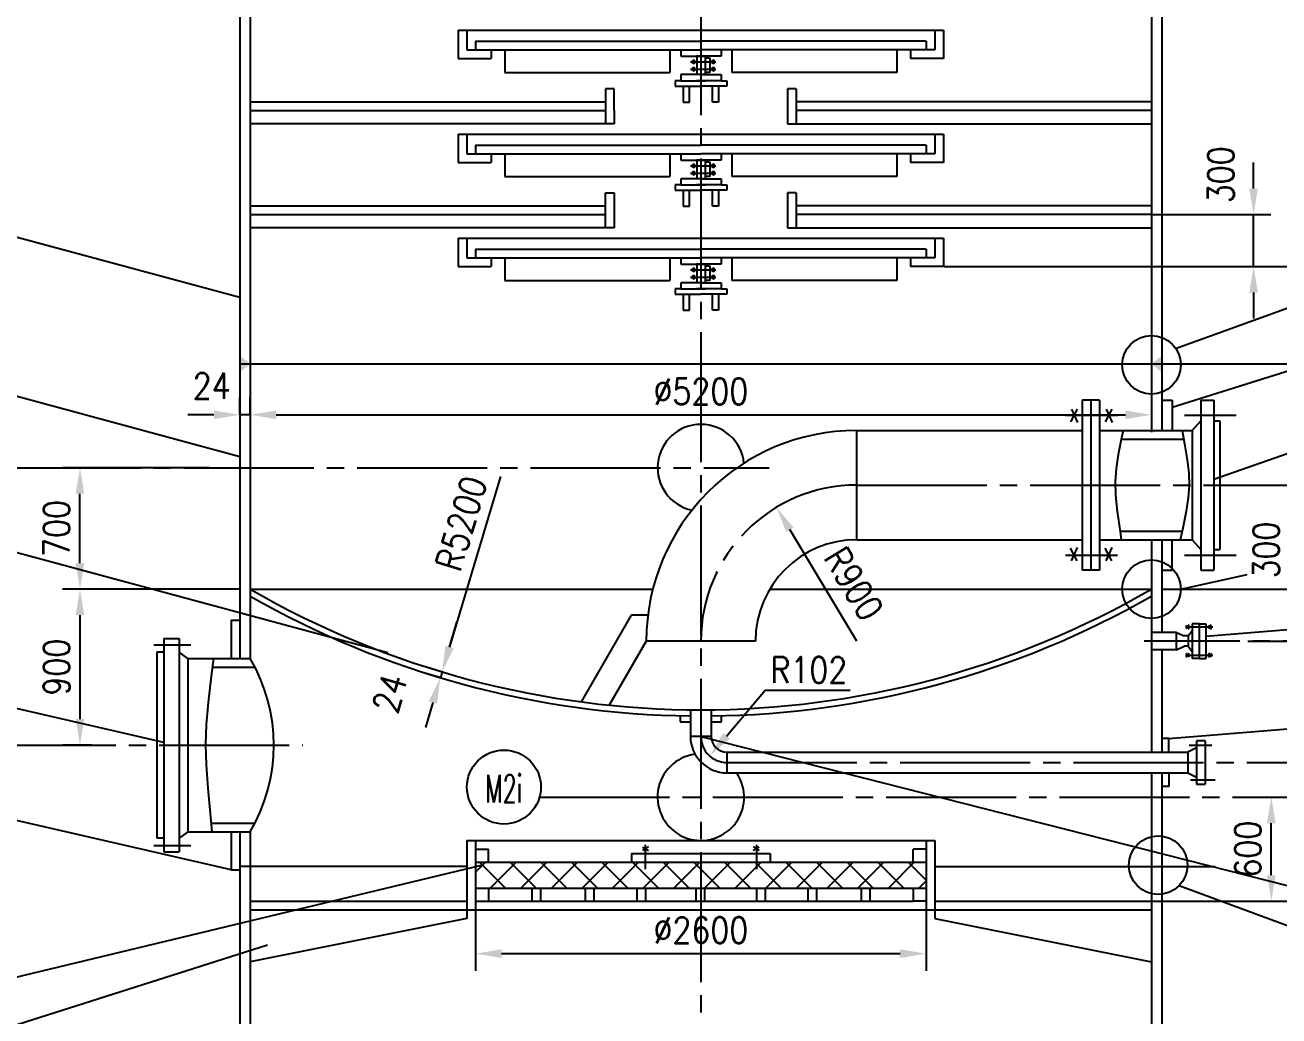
# Model space of a CAD drawing. Extents: x -42 to 819, y -365 to 844.
# Drawn here: x 81.9 to 226.6, y 363.4 to 477.7 of the extents above; entities that cross this region are included whole.
import ezdxf
from ezdxf.enums import TextEntityAlignment as Align

# ---------------------------------------------------------------- set-up
doc = ezdxf.new("R2010")
doc.units = 0
doc.header["$MEASUREMENT"] = 0
doc.linetypes.add('CENTER', pattern=[20, 15, -1.5, 2, -1.5])
doc.layers.get('0').update_dxf_attribs({"linetype": 'CONTINUOUS'})
doc.layers.get('DEFPOINTS').update_dxf_attribs({"linetype": 'CONTINUOUS'})
for name, color, linetype in [('1', 2, 'CONTINUOUS'), ('2', 1, 'CONTINUOUS'), ('3', 3, 'CENTER'), ('DIM', 4, 'CONTINUOUS')]:
    doc.layers.add(name, color=color, linetype=linetype)
doc.styles.add('SBHZ', font='ROMANS', dxfattribs={"width": 0.85, "bigfont": 'SBTXT'})
doc.dimstyles.get("Standard").update_dxf_attribs({"dimtxt": 3, "dimasz": 3, "dimexe": 2, "dimexo": 0.0625, "dimgap": 1.2, "dimtad": 1, "dimdec": 4, "dimzin": 0, "dimdsep": 46, "dimtxsty": 'SBHZ', "dimcen": 0.09, "dimadec": 0, "dimazin": 0, "dimtfac": 1, "dimtdec": 4, "dimtmove": 2, "dimatfit": 3, "dimfxl": 0, "dimtolj": 1, "dimtzin": 0, "dimarcsym": 0})

# ---------------------------------------------------------------- blocks, each defined once
blk = doc.blocks.new('*D128')
at = {"color": 0, "linetype": 'ByBlock'}
for p, q in [((147.04, 735.5), (259.54, 735.5)), ((257.54, -209.76), (257.54, 732.5)), ((191.42, -212.76), (259.54, -212.76))]:
    blk.add_line(p, q, dxfattribs=at)
for points in [[(257.04, 732.5), (258.04, 732.5), (257.54, 735.5)], [(257.04, -209.76), (258.04, -209.76), (257.54, -212.76)]]:
    blk.add_solid(points, dxfattribs=at)
at = {"layer": 'DEFPOINTS', "color": 0, "linetype": 'ByBlock'}
for p in [(146.97, 735.5), (257.54, 735.5), (191.36, -212.76)]:
    blk.add_point(p, dxfattribs=at)
at = {"color": 0, "linetype": 'ByBlock', "insert": (254.84, 261.37), "char_height": 3, "attachment_point": 5, "rotation": 90, "style": 'SBHZ'}
blk.add_mtext('\\A1;~68300', dxfattribs=at)
blk = doc.blocks.new('*D74')
at = {"color": 0, "linetype": 'ByBlock'}
for p, q in [((267.62, 637.01), (330.8, 637.01)), ((328.8, -180.54), (328.8, 634.01)), ((267.62, -183.54), (330.8, -183.54))]:
    blk.add_line(p, q, dxfattribs=at)
for points in [[(328.3, 634.01), (329.3, 634.01), (328.8, 637.01)], [(328.3, -180.54), (329.3, -180.54), (328.8, -183.54)]]:
    blk.add_solid(points, dxfattribs=at)
at = {"layer": 'DEFPOINTS', "color": 0, "linetype": 'ByBlock'}
for p in [(267.56, 637.01), (328.8, 637.01), (267.56, -183.54)]:
    blk.add_point(p, dxfattribs=at)
at = {"color": 0, "linetype": 'ByBlock', "insert": (326.1, 226.74), "char_height": 3, "attachment_point": 5, "rotation": 90, "style": 'SBHZ'}
blk.add_mtext('\\A1;62100', dxfattribs=at)
blk = doc.blocks.new('*D102')
at = {"color": 0, "linetype": 'ByBlock'}
for p, q in [((99.57, 237.36), (99.57, 233.39)), ((203.57, 237.36), (203.57, 233.39)), ((102.57, 235.39), (200.57, 235.39))]:
    blk.add_line(p, q, dxfattribs=at)
for points in [[(102.57, 235.89), (102.57, 234.89), (99.57, 235.39)], [(200.57, 235.89), (200.57, 234.89), (203.57, 235.39)]]:
    blk.add_solid(points, dxfattribs=at)
at = {"layer": 'DEFPOINTS', "color": 0, "linetype": 'ByBlock'}
for p in [(99.57, 237.42), (203.57, 237.42), (203.57, 235.39)]:
    blk.add_point(p, dxfattribs=at)
at = {"color": 0, "linetype": 'ByBlock', "insert": (151.57, 238.09), "char_height": 3, "attachment_point": 5, "style": 'SBHZ'}
blk.add_mtext('\\A1;∅5200', dxfattribs=at)
blk = doc.blocks.new('*D104')
at = {"color": 0, "linetype": 'ByBlock'}
for p, q in [((125.57, 375.54), (125.57, 368.55)), ((177.57, 375.54), (177.57, 368.55)), ((128.57, 370.55), (174.57, 370.55))]:
    blk.add_line(p, q, dxfattribs=at)
for points in [[(128.57, 371.05), (128.57, 370.05), (125.57, 370.55)], [(174.57, 371.05), (174.57, 370.05), (177.57, 370.55)]]:
    blk.add_solid(points, dxfattribs=at)
at = {"layer": 'DEFPOINTS', "color": 0, "linetype": 'ByBlock'}
for p in [(125.57, 375.6), (177.57, 375.6), (177.57, 370.55)]:
    blk.add_point(p, dxfattribs=at)
at = {"color": 0, "linetype": 'ByBlock', "insert": (151.57, 373.25), "char_height": 3, "attachment_point": 5, "style": 'SBHZ'}
blk.add_mtext('\\A1;∅2600', dxfattribs=at)
blk = doc.blocks.new('*D67')
at = {"color": 0, "linetype": 'ByBlock'}
for p, q in [((157.66, 365.81), (140.7, 365.81)), ((142.7, 354.81), (142.7, 362.81)), ((161.04, 351.81), (140.7, 351.81))]:
    blk.add_line(p, q, dxfattribs=at)
for points in [[(142.2, 362.81), (143.2, 362.81), (142.7, 365.81)], [(142.2, 354.81), (143.2, 354.81), (142.7, 351.81)]]:
    blk.add_solid(points, dxfattribs=at)
at = {"layer": 'DEFPOINTS', "color": 0, "linetype": 'ByBlock'}
for p in [(142.7, 365.81), (157.72, 365.81), (161.1, 351.81)]:
    blk.add_point(p, dxfattribs=at)
at = {"color": 0, "linetype": 'ByBlock', "insert": (140, 358.81), "char_height": 3, "attachment_point": 5, "rotation": 90, "style": 'SBHZ'}
blk.add_mtext('\\A1;700', dxfattribs=at)
blk = doc.blocks.new('*D66')
at = {"color": 0, "linetype": 'ByBlock'}
for p, q in [((161.1, 351.81), (140.7, 351.81)), ((142.7, 348.81), (142.7, 336.81)), ((144.07, 333.81), (140.7, 333.81))]:
    blk.add_line(p, q, dxfattribs=at)
for points in [[(142.2, 348.81), (143.2, 348.81), (142.7, 351.81)], [(142.2, 336.81), (143.2, 336.81), (142.7, 333.81)]]:
    blk.add_solid(points, dxfattribs=at)
at = {"layer": 'DEFPOINTS', "color": 0, "linetype": 'ByBlock'}
for p in [(161.16, 351.81), (142.7, 333.81), (144.13, 333.81)]:
    blk.add_point(p, dxfattribs=at)
at = {"color": 0, "linetype": 'ByBlock', "insert": (140, 342.81), "char_height": 3, "attachment_point": 5, "rotation": 90, "style": 'SBHZ'}
blk.add_mtext('\\A1;900', dxfattribs=at)
blk = doc.blocks.new('*D100')
at = {"color": 0, "linetype": 'ByBlock'}
for p, q in [((122.56, 405.92), (123.42, 408.8)), ((121.44, 402.4), (119.58, 402.95)), ((121.64, 403.07), (119.78, 403.62)), ((121.7, 403.05), (121.5, 402.38)), ((121.7, 403.05), (121.5, 402.38)), ((120.64, 399.51), (119.77, 396.63))]:
    blk.add_line(p, q, dxfattribs=at)
for points in [[(122.08, 406.07), (123.04, 405.78), (121.7, 403.05)], [(120.16, 399.65), (121.11, 399.36), (121.5, 402.38)]]:
    blk.add_solid(points, dxfattribs=at)
at = {"layer": 'DEFPOINTS', "color": 0, "linetype": 'ByBlock'}
for p in [(121.5, 402.38), (121.5, 402.38), (121.7, 403.05)]:
    blk.add_point(p, dxfattribs=at)
at = {"color": 0, "linetype": 'ByBlock', "insert": (115.68, 400.57), "char_height": 3, "attachment_point": 5, "rotation": 73.3082, "style": 'SBHZ'}
blk.add_mtext('\\A1;24', dxfattribs=at)
blk = doc.blocks.new('*D103')
at = {"color": 0, "linetype": 'ByBlock'}
for p, q in [((98.37, 432.77), (98.37, 434.71)), ((99.57, 432.77), (99.57, 434.71)), ((95.37, 432.71), (92.37, 432.71)), ((99.57, 432.71), (98.37, 432.71)), ((99.57, 432.71), (98.37, 432.71)), ((102.57, 432.71), (105.57, 432.71))]:
    blk.add_line(p, q, dxfattribs=at)
for points in [[(95.37, 433.21), (95.37, 432.21), (98.37, 432.71)], [(102.57, 433.21), (102.57, 432.21), (99.57, 432.71)]]:
    blk.add_solid(points, dxfattribs=at)
at = {"layer": 'DEFPOINTS', "color": 0, "linetype": 'ByBlock'}
for p in [(98.37, 432.71), (98.37, 432.71), (99.57, 432.71)]:
    blk.add_point(p, dxfattribs=at)
at = {"color": 0, "linetype": 'ByBlock', "insert": (95.11, 436.03), "char_height": 3, "attachment_point": 5, "style": 'SBHZ'}
blk.add_mtext('\\A1;24', dxfattribs=at)
blk = doc.blocks.new('*D73')
at = {"color": 0, "linetype": 'ByBlock'}
for p, q in [((204.83, 697.8), (260.08, 697.8)), ((258.08, 441.6), (258.08, 694.8)), ((204.83, 438.6), (260.08, 438.6))]:
    blk.add_line(p, q, dxfattribs=at)
for points in [[(257.58, 694.8), (258.58, 694.8), (258.08, 697.8)], [(257.58, 441.6), (258.58, 441.6), (258.08, 438.6)]]:
    blk.add_solid(points, dxfattribs=at)
at = {"layer": 'DEFPOINTS', "color": 0, "linetype": 'ByBlock'}
for p in [(204.77, 697.8), (258.08, 697.8), (204.77, 438.6)]:
    blk.add_point(p, dxfattribs=at)
at = {"color": 0, "linetype": 'ByBlock', "insert": (254.59, 568.2), "char_height": 3, "attachment_point": 5, "rotation": 90, "style": 'SBHZ'}
blk.add_mtext('\\A1;13000 (t=12)', dxfattribs=at)
blk = doc.blocks.new('*D126')
at = {"color": 0, "linetype": 'ByBlock'}
for p, q in [((177.12, 641.8), (216.92, 641.8)), ((214.92, 452.8), (214.92, 638.8)), ((164.32, 449.8), (216.92, 449.8))]:
    blk.add_line(p, q, dxfattribs=at)
for points in [[(214.42, 638.8), (215.42, 638.8), (214.92, 641.8)], [(214.42, 452.8), (215.42, 452.8), (214.92, 449.8)]]:
    blk.add_solid(points, dxfattribs=at)
at = {"layer": 'DEFPOINTS', "color": 0, "linetype": 'ByBlock'}
for p in [(177.06, 641.8), (214.92, 641.8), (164.26, 449.8)]:
    blk.add_point(p, dxfattribs=at)
at = {"color": 0, "linetype": 'ByBlock', "insert": (211.44, 545.8), "char_height": 3, "attachment_point": 5, "rotation": 90, "style": 'SBHZ'}
blk.add_mtext('\\A1;32X300(=9600)', dxfattribs=at)
blk = doc.blocks.new('*D101')
at = {"color": 0, "linetype": 'ByBlock'}
for p, q in [((204.89, 438.6), (260.08, 438.6)), ((258.08, 435.6), (258.08, 383.6)), ((247.28, 380.6), (260.08, 380.6))]:
    blk.add_line(p, q, dxfattribs=at)
for points in [[(257.58, 435.6), (258.58, 435.6), (258.08, 438.6)], [(257.58, 383.6), (258.58, 383.6), (258.08, 380.6)]]:
    blk.add_solid(points, dxfattribs=at)
at = {"layer": 'DEFPOINTS', "color": 0, "linetype": 'ByBlock'}
for p in [(204.83, 438.6), (247.21, 380.6), (258.08, 380.6)]:
    blk.add_point(p, dxfattribs=at)
at = {"color": 0, "linetype": 'ByBlock', "insert": (254.59, 409.6), "char_height": 3, "attachment_point": 5, "rotation": 90, "style": 'SBHZ'}
blk.add_mtext('\\A1;2900 (t=24)', dxfattribs=at)
blk = doc.blocks.new('*D68')
at = {"color": 0, "linetype": 'ByBlock'}
for p, q in [((267.62, 377.81), (295.02, 377.81)), ((293.02, 374.81), (293.02, 366.81)), ((274.32, 363.81), (295.02, 363.81))]:
    blk.add_line(p, q, dxfattribs=at)
for points in [[(292.52, 374.81), (293.52, 374.81), (293.02, 377.81)], [(292.52, 366.81), (293.52, 366.81), (293.02, 363.81)]]:
    blk.add_solid(points, dxfattribs=at)
at = {"layer": 'DEFPOINTS', "color": 0, "linetype": 'ByBlock'}
for p in [(267.56, 377.81), (274.26, 363.81), (293.02, 363.81)]:
    blk.add_point(p, dxfattribs=at)
at = {"color": 0, "linetype": 'ByBlock', "insert": (290.32, 370.81), "char_height": 3, "attachment_point": 5, "rotation": 90, "style": 'SBHZ'}
blk.add_mtext('\\A1;700', dxfattribs=at)
blk = doc.blocks.new('*D63')
at = {"color": 0, "linetype": 'ByBlock'}
blk.add_line((232.36, 345.81), (224.63, 358.67), dxfattribs=at)
blk.add_solid([(225.06, 358.93), (224.2, 358.41), (223.09, 361.24)], dxfattribs=at)
at = {"layer": 'DEFPOINTS', "color": 0, "linetype": 'ByBlock'}
for p in [(223.09, 361.24), (232.36, 345.81)]:
    blk.add_point(p, dxfattribs=at)
at = {"color": 0, "linetype": 'ByBlock', "insert": (232.01, 352.44), "char_height": 3, "attachment_point": 5, "rotation": 301.0104, "style": 'SBHZ'}
blk.add_mtext('\\A1;R900', dxfattribs=at)
blk = doc.blocks.new('*D65')
at = {"color": 0, "linetype": 'ByBlock'}
for p, q in [((277.24, 327.81), (282.2, 327.81)), ((280.2, 318.81), (280.2, 324.81)), ((267.62, 315.81), (282.2, 315.81))]:
    blk.add_line(p, q, dxfattribs=at)
for points in [[(279.7, 324.81), (280.7, 324.81), (280.2, 327.81)], [(279.7, 318.81), (280.7, 318.81), (280.2, 315.81)]]:
    blk.add_solid(points, dxfattribs=at)
at = {"layer": 'DEFPOINTS', "color": 0, "linetype": 'ByBlock'}
for p in [(277.18, 327.81), (280.2, 327.81), (267.56, 315.81)]:
    blk.add_point(p, dxfattribs=at)
at = {"color": 0, "linetype": 'ByBlock', "insert": (277.5, 321.81), "char_height": 3, "attachment_point": 5, "rotation": 90, "style": 'SBHZ'}
blk.add_mtext('\\A1;600', dxfattribs=at)
blk = doc.blocks.new('*D59')
at = {"color": 0, "linetype": 'ByBlock'}
for p, q in [((289.67, 331.81), (295.02, 331.81)), ((293.02, 318.81), (293.02, 328.81)), ((267.62, 315.81), (295.02, 315.81))]:
    blk.add_line(p, q, dxfattribs=at)
for points in [[(292.52, 328.81), (293.52, 328.81), (293.02, 331.81)], [(292.52, 318.81), (293.52, 318.81), (293.02, 315.81)]]:
    blk.add_solid(points, dxfattribs=at)
at = {"layer": 'DEFPOINTS', "color": 0, "linetype": 'ByBlock'}
for p in [(289.61, 331.81), (293.02, 331.81), (267.56, 315.81)]:
    blk.add_point(p, dxfattribs=at)
at = {"color": 0, "linetype": 'ByBlock', "insert": (290.32, 323.81), "char_height": 3, "attachment_point": 5, "rotation": 90, "style": 'SBHZ'}
blk.add_mtext('\\A1;800', dxfattribs=at)
blk = doc.blocks.new('*D58')
at = {"color": 0, "linetype": 'ByBlock'}
for p, q in [((266.42, 315.81), (295.02, 315.81)), ((293.02, 302.81), (293.02, 312.81)), ((267.62, 299.81), (295.02, 299.81))]:
    blk.add_line(p, q, dxfattribs=at)
for points in [[(292.52, 312.81), (293.52, 312.81), (293.02, 315.81)], [(292.52, 302.81), (293.52, 302.81), (293.02, 299.81)]]:
    blk.add_solid(points, dxfattribs=at)
at = {"layer": 'DEFPOINTS', "color": 0, "linetype": 'ByBlock'}
for p in [(266.36, 315.81), (293.02, 315.81), (267.56, 299.81)]:
    blk.add_point(p, dxfattribs=at)
at = {"color": 0, "linetype": 'ByBlock', "insert": (290.32, 307.81), "char_height": 3, "attachment_point": 5, "rotation": 90, "style": 'SBHZ'}
blk.add_mtext('\\A1;800', dxfattribs=at)
blk = doc.blocks.new('*D64')
at = {"color": 0, "linetype": 'ByBlock'}
for p, q in [((282.58, 354.81), (282.58, 357.81)), ((267.62, 351.81), (284.58, 351.81)), ((282.58, 351.81), (282.58, 345.81)), ((282.58, 351.81), (282.58, 345.81)), ((277.5, 345.81), (284.58, 345.81)), ((282.58, 342.81), (282.58, 339.81))]:
    blk.add_line(p, q, dxfattribs=at)
for points in [[(282.08, 354.81), (283.08, 354.81), (282.58, 351.81)], [(282.08, 342.81), (283.08, 342.81), (282.58, 345.81)]]:
    blk.add_solid(points, dxfattribs=at)
at = {"layer": 'DEFPOINTS', "color": 0, "linetype": 'ByBlock'}
for p in [(267.56, 351.81), (277.44, 345.81), (282.58, 345.81)]:
    blk.add_point(p, dxfattribs=at)
at = {"color": 0, "linetype": 'ByBlock', "insert": (279.6, 356.32), "char_height": 3, "attachment_point": 5, "rotation": 90, "style": 'SBHZ'}
blk.add_mtext('\\A1;300', dxfattribs=at)
blk = doc.blocks.new('*D61')
at = {"color": 0, "linetype": 'ByBlock'}
for p, q in [((291.74, 363.81), (295.02, 363.81)), ((293.02, 354.81), (293.02, 360.81)), ((267.62, 351.81), (295.02, 351.81))]:
    blk.add_line(p, q, dxfattribs=at)
for points in [[(292.52, 360.81), (293.52, 360.81), (293.02, 363.81)], [(292.52, 354.81), (293.52, 354.81), (293.02, 351.81)]]:
    blk.add_solid(points, dxfattribs=at)
at = {"layer": 'DEFPOINTS', "color": 0, "linetype": 'ByBlock'}
for p in [(291.68, 363.81), (293.02, 363.81), (267.56, 351.81)]:
    blk.add_point(p, dxfattribs=at)
at = {"color": 0, "linetype": 'ByBlock', "insert": (290.32, 357.81), "char_height": 3, "attachment_point": 5, "rotation": 90, "style": 'SBHZ'}
blk.add_mtext('\\A1;600', dxfattribs=at)
blk = doc.blocks.new('*D60')
at = {"color": 0, "linetype": 'ByBlock'}
for p, q in [((267.62, 351.81), (295.02, 351.81)), ((293.02, 348.81), (293.02, 334.81)), ((294.45, 331.81), (291.02, 331.81))]:
    blk.add_line(p, q, dxfattribs=at)
for points in [[(292.52, 348.81), (293.52, 348.81), (293.02, 351.81)], [(292.52, 334.81), (293.52, 334.81), (293.02, 331.81)]]:
    blk.add_solid(points, dxfattribs=at)
at = {"layer": 'DEFPOINTS', "color": 0, "linetype": 'ByBlock'}
for p in [(267.56, 351.81), (293.02, 331.81), (294.51, 331.81)]:
    blk.add_point(p, dxfattribs=at)
at = {"color": 0, "linetype": 'ByBlock', "insert": (289.93, 339.78), "char_height": 3, "attachment_point": 5, "rotation": 90, "style": 'SBHZ'}
blk.add_mtext('\\A1;1000', dxfattribs=at)
blk = doc.blocks.new('*D124')
at = {"color": 0, "linetype": 'ByBlock'}
for p, q in [((200.05, 458.8), (200.05, 461.8)), ((188.32, 455.8), (202.05, 455.8)), ((200.05, 449.8), (200.05, 455.8)), ((200.05, 449.8), (200.05, 455.8)), ((164.32, 449.8), (202.05, 449.8)), ((200.05, 446.8), (200.05, 443.8))]:
    blk.add_line(p, q, dxfattribs=at)
for points in [[(199.55, 458.8), (200.55, 458.8), (200.05, 455.8)], [(199.55, 446.8), (200.55, 446.8), (200.05, 449.8)]]:
    blk.add_solid(points, dxfattribs=at)
at = {"layer": 'DEFPOINTS', "color": 0, "linetype": 'ByBlock'}
for p in [(188.26, 455.8), (200.05, 455.8), (164.26, 449.8)]:
    blk.add_point(p, dxfattribs=at)
at = {"color": 0, "linetype": 'ByBlock', "insert": (196.27, 460.4), "char_height": 3, "attachment_point": 5, "rotation": 90, "style": 'SBHZ'}
blk.add_mtext('\\A1;300', dxfattribs=at)
blk = doc.blocks.new('*D125')
at = {"color": 0, "linetype": 'ByBlock'}
for p, q in [((164.32, 449.8), (216.92, 449.8)), ((214.92, 446.8), (214.92, 441.6)), ((189.52, 438.6), (216.92, 438.6))]:
    blk.add_line(p, q, dxfattribs=at)
for points in [[(214.42, 446.8), (215.42, 446.8), (214.92, 449.8)], [(214.42, 441.6), (215.42, 441.6), (214.92, 438.6)]]:
    blk.add_solid(points, dxfattribs=at)
at = {"layer": 'DEFPOINTS', "color": 0, "linetype": 'ByBlock'}
for p in [(164.26, 449.8), (189.46, 438.6), (214.92, 438.6)]:
    blk.add_point(p, dxfattribs=at)
at = {"color": 0, "linetype": 'ByBlock', "insert": (212.22, 444.2), "char_height": 3, "attachment_point": 5, "rotation": 90, "style": 'SBHZ'}
blk.add_mtext('\\A1;600', dxfattribs=at)

msp = doc.modelspace()

# ---------------------------------------------------------------- hatches: boundary and pattern name
at = {"layer": '1'}
h = msp.add_hatch(dxfattribs=at)
h.set_pattern_fill('ANSI37', color=256, scale=20, style=0)
h.set_pattern_definition([(45, (-54.4444, 60.7856), (-1.767767, 1.767767), []), (135, (-54.4444, 60.7856), (-1.767767, -1.767767), [])])
h.paths.add_polyline_path([(159.91628, 378.1004), (159.91628, 381.1004), (133.91628, 381.1004), (133.91628, 378.1004)])
h.paths.add_polyline_path([(185.91628, 378.1004), (185.91628, 381.1004), (159.91628, 381.1004), (159.91628, 378.1004)])

# ---------------------------------------------------------------- linework, layer by layer
for p, q in [((214.71223, 440.36114), (292.53387, 468.55853)), ((106.71628, 446.22511), (40.95548, 463.95975)), ((214.31628, 433.57612), (283.65595, 455.44553)), ((219.11628, 425.26552), (283.65595, 448.027)), ((106.71628, 427.85982), (40.95548, 445.59446)), ((123.77634, 405.25674), (40.95548, 427.59221)), ((215.29518, 412.6004), (222.96153, 414.29039)), ((218.21628, 407.18637), (283.65595, 412.448)), ((97.91628, 394.89604), (40.95548, 408.00734)), ((213.91628, 395.38134), (283.65595, 400.9887)), ((105.71628, 380.2004), (40.95548, 395.10712)), ((159.91628, 395.6004), (283.65595, 364.13064)), ((134.70669, 380.75137), (40.95548, 358.217)), ((215.12854, 378.41509), (293.30367, 349.53947)), ((109.91628, 371.51323), (40.95548, 349.61685))]:
    msp.add_line(p, q, dxfattribs=at)
for centre in [(211.91628, 438.46388), (211.91628, 412.6004), (212.68608, 380.74989)]:
    msp.add_circle(centre, 3.3789, dxfattribs=at)
at = {"layer": '2'}
for p, q in [((107.91628, 700.3004), (107.91628, 404.6004)), ((211.91628, 652.5004), (211.91628, 430.9004)), ((213.11628, 652.5004), (213.11628, 430.9004)), ((106.71628, 651.2004), (106.71628, 404.6004)), ((131.91628, 477.06372), (187.91628, 477.06372)), ((131.91628, 477.06372), (131.91628, 473.8004)), ((132.91628, 477.06372), (132.91628, 474.8004)), ((186.91628, 477.06372), (186.91628, 474.8004)), ((187.91628, 477.06372), (187.91628, 473.8004)), ((132.91628, 474.8004), (159.91628, 474.8004)), ((133.91628, 475.8004), (159.91628, 475.8004)), ((133.91628, 475.8004), (133.91628, 474.8004)), ((135.71317, 474.8004), (135.71317, 473.8004)), ((137.28068, 474.8004), (137.28068, 472.19548)), ((156.34099, 474.8004), (156.34099, 472.19548)), ((157.59145, 474.8004), (157.59145, 474.09003)), ((185.91628, 475.8004), (159.91628, 475.8004)), ((186.91628, 474.8004), (159.91628, 474.8004)), ((162.2411, 474.8004), (162.2411, 474.09003)), ((163.49157, 474.8004), (163.49157, 472.19548)), ((182.55187, 474.8004), (182.55187, 472.19548)), ((184.11938, 474.8004), (184.11938, 473.8004)), ((185.91628, 475.8004), (185.91628, 474.8004)), ((131.91628, 473.8004), (135.71317, 473.8004)), ((157.59145, 474.09003), (160.41628, 474.09003)), ((159.19131, 473.65307), (158.92489, 473.19161)), ((158.92489, 473.65307), (159.19131, 473.19161)), ((162.2411, 474.09003), (159.41628, 474.09003)), ((159.43464, 474.09003), (159.43464, 471.94291)), ((160.39791, 474.09003), (160.39791, 471.94291)), ((160.39791, 473.87526), (160.93707, 473.87526)), ((160.93707, 473.87526), (160.93707, 472.1968)), ((161.17032, 473.65307), (161.43675, 473.19161)), ((161.43675, 473.65307), (161.17032, 473.19161)), ((187.91628, 473.8004), (184.11938, 473.8004)), ((137.28068, 472.19548), (156.34099, 472.19548)), ((160.41628, 471.94291), (157.59145, 471.94291)), ((157.59145, 471.94291), (157.59145, 471.23254)), ((158.92489, 472.80718), (159.19131, 472.34572)), ((159.19131, 472.80718), (158.92489, 472.34572)), ((159.91628, 471.94291), (162.2411, 471.94291)), ((160.93707, 472.1968), (160.39791, 472.1968)), ((161.43675, 472.80718), (161.17032, 472.34572)), ((161.17032, 472.80718), (161.43675, 472.34572)), ((162.2411, 471.94291), (162.2411, 471.23254)), ((182.55187, 472.19548), (163.49157, 472.19548)), ((157.59145, 471.23254), (156.93146, 471.23254)), ((156.93146, 471.23254), (156.93146, 470.6227)), ((156.93146, 470.6227), (159.91628, 470.6227)), ((157.59145, 471.23254), (160.41628, 471.23254)), ((157.87975, 470.6227), (157.87975, 468.76307)), ((158.59061, 468.76307), (158.59061, 470.6227)), ((162.2411, 471.23254), (159.41628, 471.23254)), ((162.90109, 470.6227), (159.91628, 470.6227)), ((161.24195, 468.76307), (161.24195, 470.6227)), ((161.9528, 470.6227), (161.9528, 468.76307)), ((162.2411, 471.23254), (162.90109, 471.23254)), ((162.90109, 471.23254), (162.90109, 470.6227)), ((149.91628, 470.31051), (148.91628, 470.31051)), ((148.91628, 470.31051), (148.91628, 466.25379)), ((149.91628, 467.8004), (149.91628, 470.31051)), ((170.91628, 470.31051), (169.91628, 470.31051)), ((169.91628, 470.31051), (169.91628, 467.8004)), ((170.91628, 470.31051), (170.91628, 466.25379)), ((107.91628, 468.8004), (148.91628, 468.8004)), ((107.91628, 467.8004), (148.91628, 467.8004)), ((149.91628, 467.8004), (149.91628, 466.25379)), ((157.87975, 468.76307), (158.59061, 468.76307)), ((161.9528, 468.76307), (161.24195, 468.76307)), ((169.91628, 467.8004), (169.91628, 466.25379)), ((211.91628, 468.8004), (170.91628, 468.8004)), ((211.91628, 467.8004), (170.91628, 467.8004)), ((149.91628, 466.25379), (107.91628, 466.25379)), ((169.91628, 466.25379), (211.91628, 466.25379)), ((131.91628, 465.06372), (187.91628, 465.06372)), ((131.91628, 465.06372), (131.91628, 461.8004)), ((132.91628, 465.06372), (132.91628, 462.8004)), ((186.91628, 465.06372), (186.91628, 462.8004)), ((187.91628, 465.06372), (187.91628, 461.8004)), ((133.91628, 463.8004), (159.91628, 463.8004)), ((133.91628, 463.8004), (133.91628, 462.8004)), ((185.91628, 463.8004), (159.91628, 463.8004)), ((185.91628, 463.8004), (185.91628, 462.8004)), ((131.91628, 461.8004), (135.71317, 461.8004)), ((132.91628, 462.8004), (159.91628, 462.8004)), ((135.71317, 462.8004), (135.71317, 461.8004)), ((137.28068, 462.8004), (137.28068, 460.19548)), ((156.34099, 462.8004), (156.34099, 460.19548)), ((157.59145, 462.8004), (157.59145, 462.09003)), ((157.59145, 462.09003), (160.41628, 462.09003)), ((159.19131, 461.65307), (158.92489, 461.19161)), ((158.92489, 461.65307), (159.19131, 461.19161)), ((162.2411, 462.09003), (159.41628, 462.09003)), ((159.43464, 462.09003), (159.43464, 459.94291)), ((186.91628, 462.8004), (159.91628, 462.8004)), ((160.39791, 462.09003), (160.39791, 459.94291)), ((160.39791, 461.87526), (160.93707, 461.87526)), ((160.93707, 461.87526), (160.93707, 460.1968)), ((161.17032, 461.65307), (161.43675, 461.19161)), ((161.43675, 461.65307), (161.17032, 461.19161)), ((162.2411, 462.8004), (162.2411, 462.09003)), ((163.49157, 462.8004), (163.49157, 460.19548)), ((182.55187, 462.8004), (182.55187, 460.19548)), ((184.11938, 462.8004), (184.11938, 461.8004)), ((187.91628, 461.8004), (184.11938, 461.8004)), ((137.28068, 460.19548), (156.34099, 460.19548)), ((158.92489, 460.80718), (159.19131, 460.34572)), ((159.19131, 460.80718), (158.92489, 460.34572)), ((160.93707, 460.1968), (160.39791, 460.1968)), ((161.43675, 460.80718), (161.17032, 460.34572)), ((161.17032, 460.80718), (161.43675, 460.34572)), ((182.55187, 460.19548), (163.49157, 460.19548)), ((157.59145, 459.23254), (156.93146, 459.23254)), ((156.93146, 459.23254), (156.93146, 458.6227)), ((160.41628, 459.94291), (157.59145, 459.94291)), ((157.59145, 459.94291), (157.59145, 459.23254)), ((157.59145, 459.23254), (160.41628, 459.23254)), ((162.2411, 459.23254), (159.41628, 459.23254)), ((159.91628, 459.94291), (162.2411, 459.94291)), ((162.2411, 459.94291), (162.2411, 459.23254)), ((162.2411, 459.23254), (162.90109, 459.23254)), ((162.90109, 459.23254), (162.90109, 458.6227)), ((148.91628, 454.25379), (148.91628, 458.31051)), ((148.91628, 458.31051), (149.91628, 458.31051)), ((149.91628, 458.31051), (149.91628, 455.8004)), ((156.93146, 458.6227), (159.91628, 458.6227)), ((157.87975, 458.6227), (157.87975, 456.76307)), ((158.59061, 456.76307), (158.59061, 458.6227)), ((162.90109, 458.6227), (159.91628, 458.6227)), ((161.24195, 456.76307), (161.24195, 458.6227)), ((161.9528, 458.6227), (161.9528, 456.76307)), ((170.91628, 458.31051), (169.91628, 458.31051)), ((169.91628, 458.31051), (169.91628, 455.8004)), ((170.91628, 458.31051), (170.91628, 454.25379)), ((107.91628, 456.8004), (148.91628, 456.8004)), ((157.87975, 456.76307), (158.59061, 456.76307)), ((161.9528, 456.76307), (161.24195, 456.76307)), ((211.91628, 456.8004), (170.91628, 456.8004)), ((107.91628, 455.8004), (148.91628, 455.8004)), ((149.91628, 455.8004), (149.91628, 454.25379)), ((169.91628, 455.8004), (169.91628, 454.25379)), ((211.91628, 455.8004), (170.91628, 455.8004)), ((149.91628, 454.25379), (107.91628, 454.25379)), ((131.91628, 453.06372), (187.91628, 453.06372)), ((131.91628, 453.06372), (131.91628, 449.8004)), ((132.91628, 453.06372), (132.91628, 450.8004)), ((169.91628, 454.25379), (211.91628, 454.25379)), ((186.91628, 453.06372), (186.91628, 450.8004)), ((187.91628, 453.06372), (187.91628, 449.8004)), ((133.91628, 451.8004), (159.91628, 451.8004)), ((133.91628, 451.8004), (133.91628, 450.8004)), ((185.91628, 451.8004), (159.91628, 451.8004)), ((185.91628, 451.8004), (185.91628, 450.8004)), ((132.91628, 450.8004), (159.91628, 450.8004)), ((135.71317, 450.8004), (135.71317, 449.8004)), ((137.28068, 450.8004), (137.28068, 448.19548)), ((156.34099, 450.8004), (156.34099, 448.19548)), ((157.59145, 450.8004), (157.59145, 450.09003)), ((157.59145, 450.09003), (160.41628, 450.09003)), ((162.2411, 450.09003), (159.41628, 450.09003)), ((159.43464, 450.09003), (159.43464, 447.94291)), ((186.91628, 450.8004), (159.91628, 450.8004)), ((160.39791, 450.09003), (160.39791, 447.94291)), ((162.2411, 450.8004), (162.2411, 450.09003)), ((163.49157, 450.8004), (163.49157, 448.19548)), ((182.55187, 450.8004), (182.55187, 448.19548)), ((184.11938, 450.8004), (184.11938, 449.8004)), ((131.91628, 449.8004), (135.71317, 449.8004)), ((158.92489, 449.65307), (159.19131, 449.19161)), ((159.19131, 449.65307), (158.92489, 449.19161)), ((159.19131, 448.80718), (158.92489, 448.34572)), ((158.92489, 448.80718), (159.19131, 448.34572)), ((160.39791, 449.87526), (160.93707, 449.87526)), ((160.93707, 449.87526), (160.93707, 448.1968)), ((161.43675, 449.65307), (161.17032, 449.19161)), ((161.17032, 449.65307), (161.43675, 449.19161)), ((161.17032, 448.80718), (161.43675, 448.34572)), ((161.43675, 448.80718), (161.17032, 448.34572)), ((187.91628, 449.8004), (184.11938, 449.8004)), ((137.28068, 448.19548), (156.34099, 448.19548)), ((157.59145, 447.23254), (156.93146, 447.23254)), ((156.93146, 447.23254), (156.93146, 446.6227)), ((160.41628, 447.94291), (157.59145, 447.94291)), ((157.59145, 447.94291), (157.59145, 447.23254)), ((157.59145, 447.23254), (160.41628, 447.23254)), ((162.2411, 447.23254), (159.41628, 447.23254)), ((159.91628, 447.94291), (162.2411, 447.94291)), ((160.93707, 448.1968), (160.39791, 448.1968)), ((162.2411, 447.94291), (162.2411, 447.23254)), ((162.2411, 447.23254), (162.90109, 447.23254)), ((162.90109, 447.23254), (162.90109, 446.6227)), ((182.55187, 448.19548), (163.49157, 448.19548)), ((156.93146, 446.6227), (159.91628, 446.6227)), ((157.87975, 446.6227), (157.87975, 444.76307)), ((158.59061, 444.76307), (158.59061, 446.6227)), ((162.90109, 446.6227), (159.91628, 446.6227)), ((161.24195, 444.76307), (161.24195, 446.6227)), ((161.9528, 446.6227), (161.9528, 444.76307)), ((157.87975, 444.76307), (158.59061, 444.76307)), ((161.9528, 444.76307), (161.24195, 444.76307)), ((106.71628, 438.6004), (213.11628, 438.6004)), ((203.91628, 434.4004), (203.91628, 414.8004)), ((205.91628, 434.4004), (203.91628, 434.4004)), ((204.91628, 434.4004), (204.91628, 414.8004)), ((205.91628, 434.4004), (205.91628, 414.8004)), ((213.11628, 434.4004), (214.31628, 434.4004)), ((214.31628, 434.4004), (214.31628, 430.9004)), ((217.61628, 434.4004), (217.61628, 414.8004)), ((217.61628, 434.4004), (219.11628, 434.4004)), ((219.11628, 434.4004), (219.11628, 414.8004)), ((203.34297, 433.35771), (202.59591, 431.89193)), ((202.70264, 433.35771), (203.36965, 431.81197)), ((207.34104, 433.35771), (206.59398, 431.89193)), ((206.70071, 433.35771), (207.36772, 431.81197)), ((216.61628, 430.9004), (217.61628, 432.02221)), ((219.11628, 432.02221), (219.81628, 432.02221)), ((219.81628, 432.02221), (219.81628, 417.1786)), ((177.91628, 418.3004), (177.91628, 430.9004)), ((177.91628, 430.9004), (203.91628, 430.9004)), ((205.91628, 430.9004), (216.61628, 430.9004)), ((208.44698, 429.9004), (215.65999, 429.9004)), ((216.61628, 430.9004), (216.61628, 418.3004)), ((177.91628, 418.3004), (203.91628, 418.3004)), ((205.91628, 418.3004), (216.61628, 418.3004)), ((208.28291, 419.3004), (215.46381, 419.3004)), ((211.91628, 418.3004), (211.91628, 393.8004)), ((213.11628, 418.3004), (213.11628, 407.6004)), ((214.31628, 414.8004), (214.31628, 418.3004)), ((216.61628, 418.3004), (217.61628, 417.1786)), ((203.34297, 415.84309), (202.59591, 417.30888)), ((202.70264, 415.84309), (203.36965, 417.38883)), ((207.34104, 415.84309), (206.59398, 417.30888)), ((206.70071, 415.84309), (207.36772, 417.38883)), ((219.11628, 417.1786), (219.81628, 417.1786)), ((205.91628, 414.8004), (203.91628, 414.8004)), ((213.11628, 414.8004), (214.31628, 414.8004)), ((217.61628, 414.8004), (219.11628, 414.8004)), ((107.91628, 412.6004), (154.36866, 412.6004)), ((167.87187, 412.6004), (211.91628, 412.6004)), ((151.88423, 409.6004), (146.10377, 399.58836)), ((153.80217, 409.6004), (151.88423, 409.6004)), ((105.71628, 409.0004), (105.71628, 404.6004)), ((105.71628, 409.0004), (106.71628, 409.0004)), ((216.26173, 408.46225), (215.94094, 407.9994)), ((215.94094, 408.45334), (216.28846, 407.9816)), ((216.61628, 408.6004), (216.61628, 404.6004)), ((217.41628, 408.6004), (216.61628, 408.6004)), ((217.41628, 408.6004), (217.41628, 404.6004)), ((217.41628, 408.6004), (217.41628, 404.6004)), ((217.41628, 408.6004), (218.21628, 408.6004)), ((218.21628, 408.6004), (218.21628, 404.6004)), ((218.82237, 408.46225), (218.50157, 407.9994)), ((218.50157, 408.45334), (218.8491, 407.9816)), ((97.91628, 406.9004), (97.91628, 382.3004)), ((97.91628, 406.9004), (99.71628, 406.9004)), ((99.71628, 406.9004), (99.71628, 382.3004)), ((214.79883, 407.6004), (211.91628, 407.6004)), ((214.79883, 405.6004), (214.79883, 407.6004)), ((214.79883, 407.6004), (215.71027, 407.2004)), ((216.16547, 407.2004), (215.71027, 407.2004)), ((216.16547, 407.2004), (216.61628, 407.81332)), ((216.16547, 407.2004), (216.16547, 406.0004)), ((97.11628, 405.3145), (97.11628, 383.8863)), ((97.91628, 405.3145), (97.11628, 405.3145)), ((100.71628, 404.6004), (99.71628, 405.3145)), ((153.61628, 406.6004), (149.34684, 399.20552)), ((166.21628, 406.6004), (153.61628, 406.6004)), ((214.79883, 405.6004), (211.91628, 405.6004)), ((213.11628, 405.6004), (213.11628, 393.8004)), ((214.79883, 405.6004), (215.71027, 406.0004)), ((216.16547, 406.0004), (215.71027, 406.0004)), ((215.94094, 404.74746), (216.28846, 405.2192)), ((216.26173, 404.73856), (215.94094, 405.2014)), ((216.16547, 406.0004), (216.61628, 405.38748)), ((218.50157, 404.74746), (218.8491, 405.2192)), ((218.82237, 404.73856), (218.50157, 405.2014)), ((100.71628, 404.6004), (107.91628, 404.6004)), ((100.71628, 404.6004), (100.71628, 384.6004)), ((217.41628, 404.6004), (216.61628, 404.6004)), ((217.41628, 404.6004), (218.21628, 404.6004)), ((103.53703, 403.6004), (108.46371, 403.6004)), ((157.51628, 397.99455), (157.51628, 397.29437)), ((158.71628, 398.67397), (158.71628, 395.6004)), ((161.11628, 398.67397), (161.11628, 395.6004)), ((162.31628, 397.29437), (162.31628, 397.99455)), ((161.11628, 395.6004), (158.71628, 395.6004)), ((213.91628, 395.38134), (213.11628, 395.38134)), ((213.91628, 393.8004), (213.91628, 395.38134)), ((218.11628, 395.1004), (217.11628, 395.1004)), ((217.11628, 395.1004), (217.11628, 390.1004)), ((218.11628, 395.1004), (218.11628, 390.1004)), ((162.91628, 393.8004), (216.11628, 393.8004)), ((162.91628, 393.8004), (162.91628, 391.4004)), ((217.11628, 394.30407), (216.11628, 393.8004)), ((216.11628, 393.8004), (216.11628, 391.4004)), ((162.91628, 391.4004), (216.11628, 391.4004)), ((211.91628, 391.4004), (211.91628, 313.6004)), ((213.11628, 391.4004), (213.11628, 332.6004)), ((213.91628, 391.4004), (213.91628, 389.81946)), ((216.11628, 391.4004), (217.11628, 390.89673)), ((213.91628, 389.81946), (213.11628, 389.81946)), ((217.11628, 390.1004), (218.11628, 390.1004)), ((103.38528, 385.6004), (108.46371, 385.6004)), ((97.91628, 383.8863), (97.11628, 383.8863)), ((100.71628, 384.6004), (99.71628, 383.8863)), ((100.71628, 384.6004), (107.91628, 384.6004)), ((105.71628, 384.6004), (105.71628, 380.2004)), ((106.71628, 384.6004), (106.71628, 225.85686)), ((107.91628, 384.6004), (107.91628, 226.54968)), ((132.91628, 383.6004), (186.91628, 383.6004)), ((132.91628, 383.6004), (132.91628, 375.6004)), ((133.91628, 383.6004), (133.91628, 375.6004)), ((185.91628, 383.6004), (185.91628, 375.6004)), ((186.91628, 383.6004), (186.91628, 375.6004)), ((97.91628, 382.3004), (99.71628, 382.3004)), ((133.91628, 382.6004), (135.41628, 382.6004)), ((135.41628, 381.1004), (135.41628, 382.6004)), ((151.91628, 382.1004), (167.91628, 382.1004)), ((151.91628, 382.1004), (151.91628, 381.1004)), ((153.88058, 382.91151), (153.17589, 382.43079)), ((153.19308, 382.84283), (153.88058, 382.43079)), ((165.95197, 382.91151), (166.65667, 382.43079)), ((166.63948, 382.84283), (165.95197, 382.43079)), ((167.91628, 382.1004), (167.91628, 381.1004)), ((184.41628, 381.1004), (184.41628, 382.6004)), ((185.91628, 382.6004), (184.41628, 382.6004)), ((132.91628, 380.6004), (106.71628, 380.6004)), ((133.91628, 381.1004), (185.91628, 381.1004)), ((186.91628, 380.6004), (213.11628, 380.6004)), ((105.71628, 380.2004), (106.71628, 380.2004)), ((133.91628, 378.1004), (185.91628, 378.1004)), ((135.41628, 378.1004), (135.41628, 376.6004)), ((140.41628, 378.1004), (140.41628, 376.6004)), ((141.41628, 378.1004), (141.41628, 376.6004)), ((146.57489, 378.1004), (146.57489, 376.6004)), ((147.57489, 378.1004), (147.57489, 376.6004)), ((152.51355, 378.1004), (152.51355, 376.6004)), ((153.51355, 378.1004), (153.51355, 376.6004)), ((159.33201, 378.1004), (159.33201, 376.6004)), ((160.33201, 378.1004), (160.33201, 376.6004)), ((166.319, 378.1004), (166.319, 376.6004)), ((167.319, 378.1004), (167.319, 376.6004)), ((172.25766, 378.1004), (172.25766, 376.6004)), ((173.25766, 378.1004), (173.25766, 376.6004)), ((178.41628, 378.1004), (178.41628, 376.6004)), ((179.41628, 378.1004), (179.41628, 376.6004)), ((184.41628, 378.1004), (184.41628, 376.6004)), ((107.91628, 376.6004), (132.91628, 376.6004)), ((133.91628, 376.6004), (135.41628, 376.6004)), ((135.41628, 376.6004), (184.41628, 376.6004)), ((185.91628, 376.6004), (184.41628, 376.6004)), ((186.91628, 376.6004), (211.91628, 376.6004)), ((107.91628, 375.6004), (211.91628, 375.6004)), ((132.91628, 375.6004), (132.91628, 374.6004)), ((186.91628, 375.6004), (186.91628, 374.6004)), ((132.91628, 374.6004), (107.91628, 369.6004)), ((186.91628, 374.6004), (211.91628, 369.6004))]:
    msp.add_line(p, q, dxfattribs=at)
for centre, radius, start, end in [((159.91628, 426.6004), 5, 5.8942028, 258.0802222), ((177.91628, 406.6004), 24.3, 90, 180), ((177.91628, 406.6004), 11.7, 90, 180), ((159.91628, 502.66704), 104, 240, 300), ((159.91628, 502.66704), 104.7, 240.2209181, 269.3433005), ((159.91628, 502.66704), 104.7, 270.6566995, 299.7790819), ((90.83639, 394.6004), 19.79198, 329.6517125, 30.3482875), ((159.91628, 502.66704), 105.4, 268.6952395, 269.347662), ((159.91628, 502.66704), 105.4, 270.652338, 271.3047605), ((162.91628, 395.6004), 4.2, 180, 270), ((162.91628, 395.6004), 1.8, 180, 270), ((159.91628, 388.6004), 5, 97.6842302, 34.0557977)]:
    msp.add_arc(centre, radius, start, end, dxfattribs=at)
for points in [[(107.91628, 438.6004), (106.71628, 439.49863), (106.71628, 437.58925)], [(211.91628, 438.6004), (213.11628, 439.49863), (213.11628, 437.58925)]]:
    msp.add_solid(points, dxfattribs=at)
at = {"layer": '3'}
for p, q in [((159.91628, 742.25197), (159.91628, -128.75833)), ((158.73828, 473.42234), (161.65001, 473.42234)), ((158.73828, 472.57645), (161.65001, 472.57645)), ((158.73828, 461.42234), (161.65001, 461.42234)), ((158.73828, 460.57645), (161.65001, 460.57645)), ((158.73828, 449.42234), (161.65001, 449.42234)), ((158.73828, 448.57645), (161.65001, 448.57645)), ((202.01712, 432.67736), (208.00217, 432.67736)), ((215.71712, 432.67736), (221.70217, 432.67736)), ((80.25013, 426.6004), (167.80412, 426.6004)), ((177.91628, 424.6004), (243.971, 424.6004)), ((202.01712, 416.52344), (208.00217, 416.52344)), ((215.71712, 416.52344), (221.70217, 416.52344)), ((215.84782, 408.23329), (218.99339, 408.23329)), ((96.79621, 406.16761), (101.04084, 406.16761)), ((242.1029, 406.6004), (211.0967, 406.6004)), ((215.84782, 404.96751), (218.99339, 404.96751)), ((77.40793, 394.6004), (113.98713, 394.6004)), ((216.26377, 394.6004), (218.89431, 394.6004)), ((162.91628, 392.6004), (243.25358, 392.6004)), ((216.41851, 390.6004), (219.25537, 390.6004)), ((141.29317, 388.6004), (226.32213, 388.6004)), ((96.79621, 383.0332), (101.04084, 383.0332)), ((153.50546, 383.08917), (153.50546, 380.29534)), ((166.32709, 383.08917), (166.32709, 380.29534))]:
    msp.add_line(p, q, dxfattribs=at)
for centre, radius, start, end in [((177.91628, 406.6004), 18, 90, 180), ((162.91628, 395.6004), 3, 180, 270)]:
    msp.add_arc(centre, radius, start, end, dxfattribs=at)
at = {"layer": 'DIM', "linetype": 'ByBlock'}
msp.add_line((136.80259, 425.58524), (130.90663, 405.92284), dxfattribs=at)
at = {"layer": 'DIM'}
for p, q in [((162.86665, 395.64328), (167.35097, 400.94985)), ((167.35097, 400.94985), (177.16117, 400.94985)), ((213.11628, 380.6004), (219.28455, 380.6004))]:
    msp.add_line(p, q, dxfattribs=at)
for points in [[(208.67199, 430.9004), (208.47705, 430.04617), (208.08274, 428.13464), (207.83813, 426.52), (207.73996, 425.01263), (207.78498, 423.42291), (207.96993, 421.56122), (208.29155, 419.23796), (208.43499, 418.3004)], [(215.48282, 430.9004), (215.75312, 429.37473), (216.04957, 427.50008), (216.21806, 425.95402), (216.25481, 424.56575), (216.156, 423.16449), (215.91785, 421.57944), (215.53655, 419.63982), (215.2495, 418.3004)], [(103.66506, 404.6004), (103.40341, 402.55666), (103.05046, 399.51387), (102.83475, 396.98436), (102.75469, 394.68281), (102.80869, 392.32387), (102.99514, 389.6222), (103.31245, 386.29248), (103.49053, 384.6004)]]:
    msp.add_lwpolyline(points, dxfattribs=at)
msp.add_circle((137.18961, 389.76881), 4.26667, dxfattribs=at)
at = {"layer": 'DIM', "linetype": 'ByBlock'}
msp.add_point((130.04496, 403.04925), dxfattribs=at)
msp.add_solid([(130.4277, 406.06645), (131.38556, 405.77923), (130.04496, 403.04925)], dxfattribs=at)
at = {"layer": 'DIM'}
msp.add_solid([(163.24855, 395.32055), (162.48474, 395.96601), (160.93029, 393.35188)], dxfattribs=at)

# ---------------------------------------------------------------- texts
at = {"layer": 'DIM', "style": 'SBHZ'}
for s, height, width, p in [('R102', 3, 0.85, (172.37973, 401.77331)), ('M2i', 3.199999, 0.6, (137.18961, 387.98441))]:
    msp.add_text(s, height=height, dxfattribs=dict(at, width=width)).set_placement(p, align=Align.CENTER)
at = {"layer": 'DIM', "linetype": 'ByBlock', "insert": (132.26479, 420.16991), "char_height": 3, "attachment_point": 5, "rotation": 73.3081549, "style": 'SBHZ'}
msp.add_mtext('\\A1;R5200', dxfattribs=at)

# ---------------------------------------------------------------- dimensions: what is measured, and where the dimension line sits
at = {"layer": '1'}
dim = msp.add_linear_dim(base=(281.20047, 735.5004), p1=(215.01628, -212.75833), p2=(170.63038, 735.5004), angle=90, text='~68300', dimstyle='Standard', dxfattribs=at)
dim.commit()
dim.dimension.update_dxf_attribs({"geometry": '*D128', "text_midpoint": (278.50047, 261.37104), "insert": (23.65753, 0)})
at = {"layer": 'DIM'}
for base, p1, p2, text, picture, middle, set_off in [((274.35789, 697.8004), (213.11628, -122.75833), (213.11628, 697.8004), '62100', '*D74', (271.65789, 287.52104), (-54.44438, 60.78555)), ((266.42466, 697.8004), (213.11628, 438.6004), (213.11628, 697.8004), '13000 (t=12)', '*D73', (262.93895, 568.2004), (8.34692, 0)), ((238.58001, 641.8004), (187.91628, 449.8004), (200.71628, 641.8004), '32X300(=9600)', '*D126', (235.09429, 545.8004), (23.65753, 0)), ((238.58001, 438.6004), (187.91628, 449.8004), (213.11628, 438.6004), '600', '*D125', (235.88001, 444.2004), (23.65753, 0)), ((238.58001, 424.6004), (213.11628, 438.6004), (219.81628, 424.6004), '700', '*D68', (235.88001, 431.6004), (-54.44438, 60.78555)), ((266.42466, 380.6004), (213.17878, 438.6004), (255.56133, 380.6004), '2900 (t=24)', '*D101', (262.93895, 409.6004), (8.34692, 0)), ((88.2519, 426.6004), (106.65378, 412.6004), (103.27775, 426.6004), '700', '*D67', (85.5519, 419.6004), (-54.44438, 60.78555)), ((238.58001, 424.6004), (213.11628, 412.6004), (237.23416, 424.6004), '600', '*D61', (235.88001, 418.6004), (-54.44438, 60.78555)), ((88.2519, 394.6004), (106.71628, 412.6004), (89.68891, 394.6004), '900', '*D66', (85.5519, 403.6004), (-54.44438, 60.78555)), ((238.58001, 392.6004), (213.11628, 376.6004), (235.16638, 392.6004), '800', '*D59', (235.88001, 384.6004), (-54.44438, 60.78555)), ((225.75537, 388.6004), (213.11628, 376.6004), (222.73265, 388.6004), '600', '*D65', (223.05537, 382.6004), (-54.44438, 60.78555)), ((238.58001, 376.6004), (213.11628, 360.6004), (211.91628, 376.6004), '800', '*D58', (235.88001, 368.6004), (-54.44438, 60.78555))]:
    dim = msp.add_linear_dim(base=base, p1=p1, p2=p2, angle=90, text=text, dimstyle='Standard', dxfattribs=at)
    dim.commit()
    dim.dimension.update_dxf_attribs({"geometry": picture, "text_midpoint": middle, "insert": set_off})
for base, p1, p2, angle, text, picture, middle, dimtype, set_off in [((223.71203, 455.8004), (187.91628, 449.8004), (211.91628, 455.8004), 90, '300', '*D124', (219.92564, 460.40422), 160, (23.65753, 0)), ((228.13632, 406.6004), (213.11628, 412.6004), (222.9921, 406.6004), 90, '300', '*D64', (225.15852, 417.11031), 128, (-54.44438, 60.78555)), ((238.58001, 392.6004), (213.11628, 412.6004), (240.0699, 392.6004), 90, '1000', '*D60', (235.48304, 400.56601), 128, (-54.44438, 60.78555)), ((129.8439, 402.37875), (130.04496, 403.04925), (129.8439, 402.37875), 253.3081549, '24', '*D100', (124.03132, 400.57218), 129, (8.34692, 0))]:
    dim = msp.add_linear_dim(base=base, p1=p1, p2=p2, angle=angle, text=text, dimstyle='Standard', dxfattribs=at)
    dim.commit()
    dim.dimension.update_dxf_attribs({"geometry": picture, "text_midpoint": middle, "dimtype": dimtype, "insert": set_off})
dim = msp.add_linear_dim(base=(106.71628, 432.71099), p1=(107.91628, 432.71099), p2=(106.71628, 432.71099), text='24', dimstyle='Standard', dxfattribs=at)
dim.commit()
dim.dimension.update_dxf_attribs({"geometry": '*D103', "text_midpoint": (103.45736, 436.03462), "dimtype": 128, "insert": (8.34692, 0)})
for base, p1, p2, text, picture, middle, set_off in [((211.91628, 432.71099), (107.91628, 434.74083), (211.91628, 434.74083), '%%C5200', '*D102', (159.91628, 435.41099), (8.34692, 197.31661)), ((185.91628, 370.54613), (133.91628, 375.6004), (185.91628, 375.6004), '%%c2600', '*D104', (159.91628, 373.24613), (8.34692, 0))]:
    dim = msp.add_linear_dim(base=base, p1=p1, p2=p2, text=text, dimstyle='Standard', dxfattribs=at)
    dim.commit()
    dim.dimension.update_dxf_attribs({"geometry": picture, "text_midpoint": middle, "insert": set_off})
dim = msp.add_radius_dim(center=(177.91628, 406.6004), mpoint=(168.6428, 422.02773), text='R900', dimstyle='Standard', dxfattribs=at)
dim.commit()
dim.dimension.update_dxf_attribs({"geometry": '*D63', "text_midpoint": (177.56624, 413.22108), "dimtype": 132, "insert": (-54.44438, 60.78555)})

doc.saveas('drawing.dxf')
